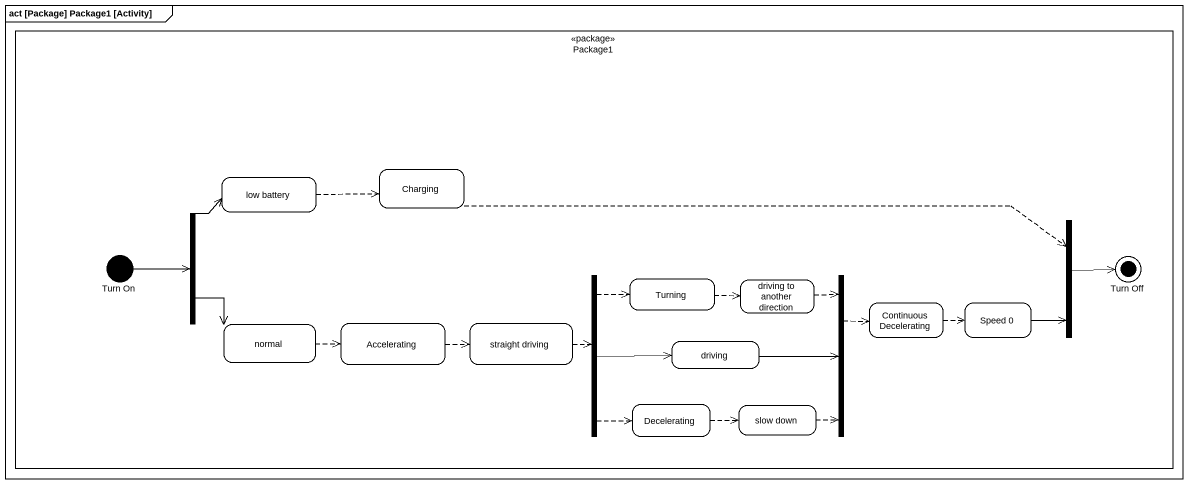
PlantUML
@startuml
mainframe act [Package] Package1 [Activity]
hide empty description
state Package1 <<package>> {
  state "low battery" as low_battery
  state Charging
  state fork1 <<fork>>
  state fork2 <<join>>
  state "Turn On" as Turn_On <<start>>
  state "Turn Off" as Turn_Off <<end>>
  state fork3 <<fork>>
  state Turning
  state "driving to another direction" as driving_to_another_direction
  state fork4 <<join>>
  state "Continuous Decelerating" as Continuous_Decelerating
  state "Speed 0" as Speed_0
  state normal
  state Accelerating
  state "straight driving" as straight_driving
  state driving
  state Decelerating
  state "slow down" as slow_down
}
low_battery -right[dashed]-> Charging
Charging -right[dashed]-> fork2
fork1 -up-> low_battery
fork1 --> normal
fork2 -right-> Turn_Off
Turn_On -right-> fork1
fork3 -up[dashed]-> Turning
fork3 -right-> driving
fork3 -[dashed]-> Decelerating
Turning -right[dashed]-> driving_to_another_direction
driving_to_another_direction -[dashed]-> fork4
fork4 -right[dashed]-> Continuous_Decelerating
Continuous_Decelerating -right[dashed]-> Speed_0
Speed_0 -right-> fork2
normal -right[dashed]-> Accelerating
Accelerating -right[dashed]-> straight_driving
straight_driving -right[dashed]-> fork3
driving -right-> fork4
Decelerating -right[dashed]-> slow_down
slow_down -up[dashed]-> fork4
@enduml
